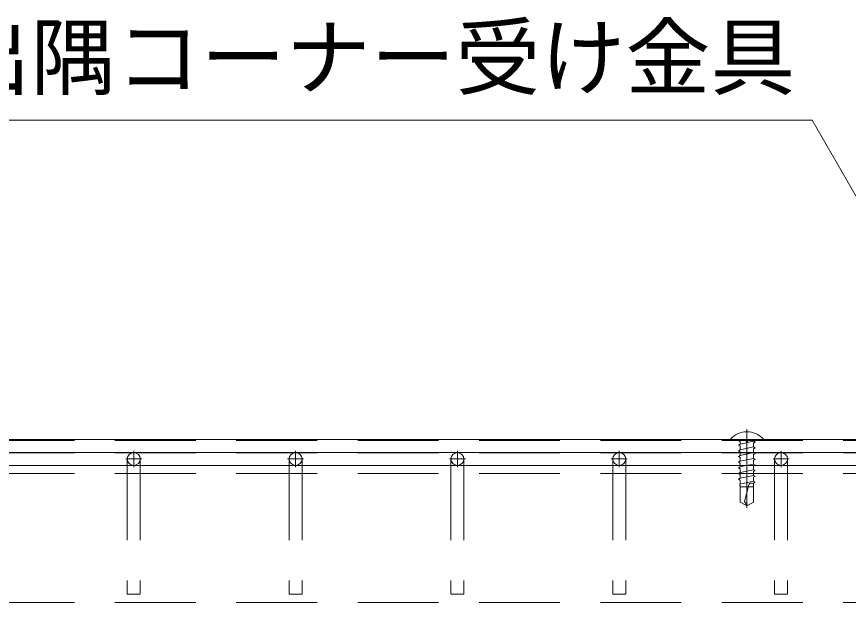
# Model space of a CAD drawing. Units: millimetres, scale not verified. Extents: x -4000 to 4000, y -2770 to 2770.
# Drawn here: x -244.1 to 167.1, y -1002.4 to -712.8 of the extents above; entities that cross this region are included whole.
import ezdxf
from ezdxf.enums import TextEntityAlignment as Align

# ---------------------------------------------------------------- set-up
doc = ezdxf.new("R2010")
doc.units = ezdxf.units.MM
doc.header["$LTSCALE"] = 20
doc.linetypes.add('CHAIN1', pattern=[8, 5, -1, 1, -1])
doc.linetypes.add('DASHED2', pattern=[3, 2, -1])
for name, color, linetype, lineweight in [('0-F_1-8', 3, 'Continuous', 9), ('1-4_2-5', 6, 'DASHED2', 9), ('1-5_2-4', 2, 'DASHED2', 9), ('2-1_2-8', 3, 'Continuous', 9)]:
    doc.layers.add(name, color=color, linetype=linetype, lineweight=lineweight)
doc.styles.add('ＭＳ ゴシック', font='')
doc.styles.get('ＭＳ ゴシック').set_extended_font_data('MS Gothic')

msp = doc.modelspace()

# ---------------------------------------------------------------- linework, layer by layer
at = {"layer": '1-4_2-5', "linetype": 'Continuous'}
for p, q in [((-615.49, -921.92), (316.92, -921.92)), ((316.92, -928.32), (-615.49, -928.32))]:
    msp.add_line(p, q, dxfattribs=at)
at = {"layer": '1-4_2-5', "color": 3, "linetype": 'CHAIN1'}
for p, q in [((-186.18, -927.53), (-186.18, -935.49)), ((-106.18, -927.53), (-106.18, -935.49)), ((-26.18, -927.53), (-26.18, -935.49)), ((53.82, -927.53), (53.82, -935.49)), ((133.82, -927.53), (133.82, -935.49)), ((-190.11, -931.52), (-182.23, -931.52)), ((-110.11, -931.52), (-102.23, -931.52)), ((-30.11, -931.52), (-22.23, -931.52)), ((49.89, -931.52), (57.77, -931.52)), ((129.89, -931.52), (137.77, -931.52))]:
    msp.add_line(p, q, dxfattribs=at)
at = {"layer": '1-4_2-5'}
for p, q in [((-189.38, -931.62), (-189.38, -998.42)), ((-182.98, -931.62), (-182.98, -998.42)), ((-109.38, -931.62), (-109.38, -998.42)), ((-102.98, -931.62), (-102.98, -998.42)), ((-29.38, -931.62), (-29.38, -998.42)), ((-22.98, -931.62), (-22.98, -998.42)), ((50.62, -931.62), (50.62, -998.42)), ((57.02, -931.62), (57.02, -998.42)), ((130.62, -931.62), (130.62, -998.42)), ((137.02, -931.62), (137.02, -998.42)), ((-182.98, -998.42), (-189.38, -998.42)), ((-102.98, -998.42), (-109.38, -998.42)), ((-22.98, -998.42), (-29.38, -998.42)), ((57.02, -998.42), (50.62, -998.42)), ((137.02, -998.42), (130.62, -998.42))]:
    msp.add_line(p, q, dxfattribs=at)
at = {"layer": '1-4_2-5', "linetype": 'Continuous'}
for centre in [(-186.18, -931.52), (-106.18, -931.52), (-26.18, -931.52), (53.82, -931.52), (133.82, -931.52)]:
    msp.add_circle(centre, 3.2, dxfattribs=at)
at = {"layer": '1-5_2-4', "color": 3, "linetype": 'CHAIN1'}
msp.add_line((116.92, -916.85), (116.92, -955.65), dxfattribs=at)
at = {"layer": '1-5_2-4'}
for p, q in [((-615.49, -922.42), (316.92, -922.42)), ((113.62, -924.16), (112.82, -924.62)), ((112.82, -924.62), (113.62, -925.08)), ((113.02, -922.42), (113.62, -923.02)), ((120.22, -922.75), (113.62, -924.16)), ((113.62, -923.02), (113.62, -924.16)), ((113.62, -925.08), (113.62, -926.98)), ((116.92, -923.02), (116.32, -922.42)), ((117.52, -922.42), (116.92, -923.02)), ((120.22, -922.75), (121.02, -923.21)), ((121.02, -923.21), (120.22, -923.67)), ((120.22, -923.67), (120.22, -925.57)), ((121.14, -922.42), (120.4, -922.85)), ((-615.49, -928.42), (316.92, -928.42)), ((113.62, -926.98), (112.82, -927.44)), ((112.82, -927.44), (113.62, -927.9)), ((120.22, -925.57), (113.62, -926.98)), ((113.62, -927.9), (113.62, -929.8)), ((120.22, -928.39), (113.62, -929.8)), ((120.22, -925.57), (121.02, -926.03)), ((121.02, -926.03), (120.22, -926.49)), ((120.22, -926.49), (120.22, -928.39)), ((120.22, -928.39), (121.02, -928.85)), ((121.02, -928.85), (120.22, -929.31)), ((113.62, -929.8), (112.82, -930.26)), ((112.82, -930.26), (113.62, -930.72)), ((113.62, -932.62), (112.82, -933.08)), ((112.82, -933.08), (113.62, -933.54)), ((113.62, -930.72), (113.62, -932.62)), ((120.22, -931.21), (113.62, -932.62)), ((120.22, -929.31), (120.22, -931.21)), ((120.22, -931.21), (121.02, -931.67)), ((121.02, -931.67), (120.22, -932.13)), ((120.22, -932.13), (120.22, -934.03)), ((113.62, -933.54), (113.62, -934.82)), ((120.22, -934.03), (116.51, -934.82)), ((120.22, -934.03), (121.02, -934.49)), ((121.02, -934.49), (120.45, -934.82)), ((-615.49, -938.72), (266.92, -938.72)), ((-615.49, -1002.42), (316.92, -1002.42))]:
    msp.add_line(p, q, dxfattribs=at)
at = {"layer": '1-5_2-4', "linetype": 'Continuous'}
for p, q in [((108.92, -921.57), (108.92, -922.42)), ((108.92, -922.42), (124.92, -922.42)), ((124.92, -921.57), (124.92, -922.42)), ((-615.49, -934.72), (266.92, -934.72)), ((113.62, -935.44), (112.82, -935.9)), ((112.82, -935.9), (113.62, -936.36)), ((116.51, -934.82), (113.62, -935.44)), ((113.62, -934.82), (113.62, -935.44)), ((113.62, -936.36), (113.62, -938.26)), ((120.22, -936.85), (113.62, -938.26)), ((120.22, -934.95), (120.45, -934.82)), ((120.22, -934.84), (120.22, -936.85)), ((120.22, -936.85), (121.02, -937.31)), ((121.02, -937.31), (120.22, -937.77)), ((113.62, -938.26), (112.82, -938.72)), ((112.82, -938.72), (113.62, -939.18)), ((113.62, -941.08), (112.82, -941.54)), ((112.82, -941.54), (113.62, -942)), ((113.62, -941.08), (113.62, -939.18)), ((120.22, -939.67), (113.62, -941.08)), ((120.22, -937.77), (120.22, -939.67)), ((120.22, -939.67), (121.02, -940.13)), ((121.02, -940.13), (120.22, -940.59)), ((120.22, -940.59), (120.22, -942.49)), ((113.62, -943.9), (113.42, -944.01)), ((113.42, -944.01), (113.42, -944.71)), ((113.42, -944.71), (113.62, -944.82)), ((113.62, -942), (113.62, -943.9)), ((120.22, -942.49), (113.62, -943.9)), ((113.62, -944.82), (113.62, -952.86)), ((120.22, -945.22), (113.62, -945.22)), ((117.87, -944.33), (115.82, -952.51)), ((119.42, -943.42), (119.03, -943.42)), ((120.22, -942.49), (120.82, -942.83)), ((120.82, -943.06), (120.22, -943.41)), ((120.22, -943.41), (120.22, -952.86)), ((120.82, -942.83), (120.82, -943.06)), ((113.62, -952.86), (116.32, -954.42)), ((116.92, -954.42), (115.82, -952.51)), ((120.22, -952.86), (117.52, -954.42)), ((117.52, -954.42), (116.32, -954.42))]:
    msp.add_line(p, q, dxfattribs=at)
for centre, radius, start, end in [((116.92, -928.82), 10.8, 42.2055, 137.7946), ((119.03, -944.61), 1.19, 90, 165.9638), ((119.42, -944.22), 0.8, 360, 90)]:
    msp.add_arc(centre, radius, start, end, dxfattribs=at)
at = {"layer": '2-1_2-8'}
for p, q in [((149.12, -764.05), (-287.22, -764.05)), ((226.92, -898.82), (149.12, -764.05))]:
    msp.add_line(p, q, dxfattribs=at)

# ---------------------------------------------------------------- texts
at = {"layer": '0-F_1-8', "color": 4, "style": 'ＭＳ ゴシック'}
msp.add_text('出隅コーナー受け金具', height=30.79, dxfattribs=at).set_placement((-279.1, -757.46), align=Align.BOTTOM_LEFT)

doc.saveas('drawing.dxf')
